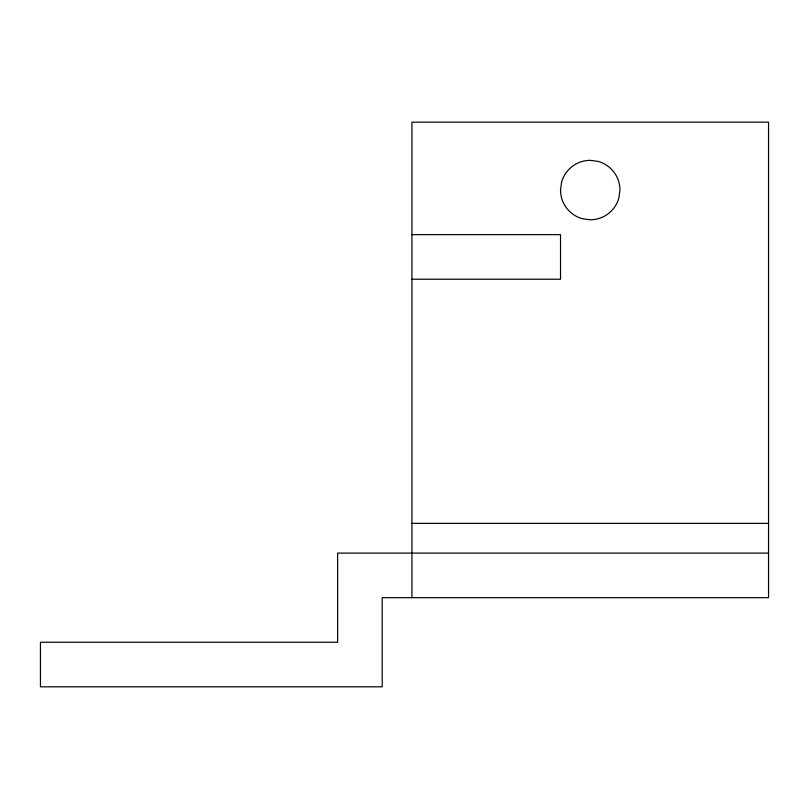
<?xml version="1.0" encoding="UTF-8"?>
<svg xmlns="http://www.w3.org/2000/svg" width="809" height="809" viewBox="0 0 809 809"><rect width="100%" height="100%" fill="white"/><g stroke="black" fill="none" stroke-linecap="round" stroke-linejoin="round"><path stroke-width="1.21" d="M411.933 234.64L560.526 234.64L560.526 279.226L411.933 279.226M411.933 523.372L768.55 523.372M768.55 553.093L337.636 553.093L337.636 642.245L40.45 642.245L40.45 686.821L382.212 686.821L382.212 597.669L768.55 597.669L768.55 122.179L411.933 122.179L411.933 597.669M561.537 182.379L560.526 190.064A29.721 29.721 0 0 0 582.551 218.774L590.236 219.785A29.721 29.721 0 0 0 618.946 197.76L619.957 190.064A29.721 29.721 0 0 0 597.932 161.365L590.236 160.344A29.721 29.721 0 0 0 561.537 182.379"/></g></svg>
